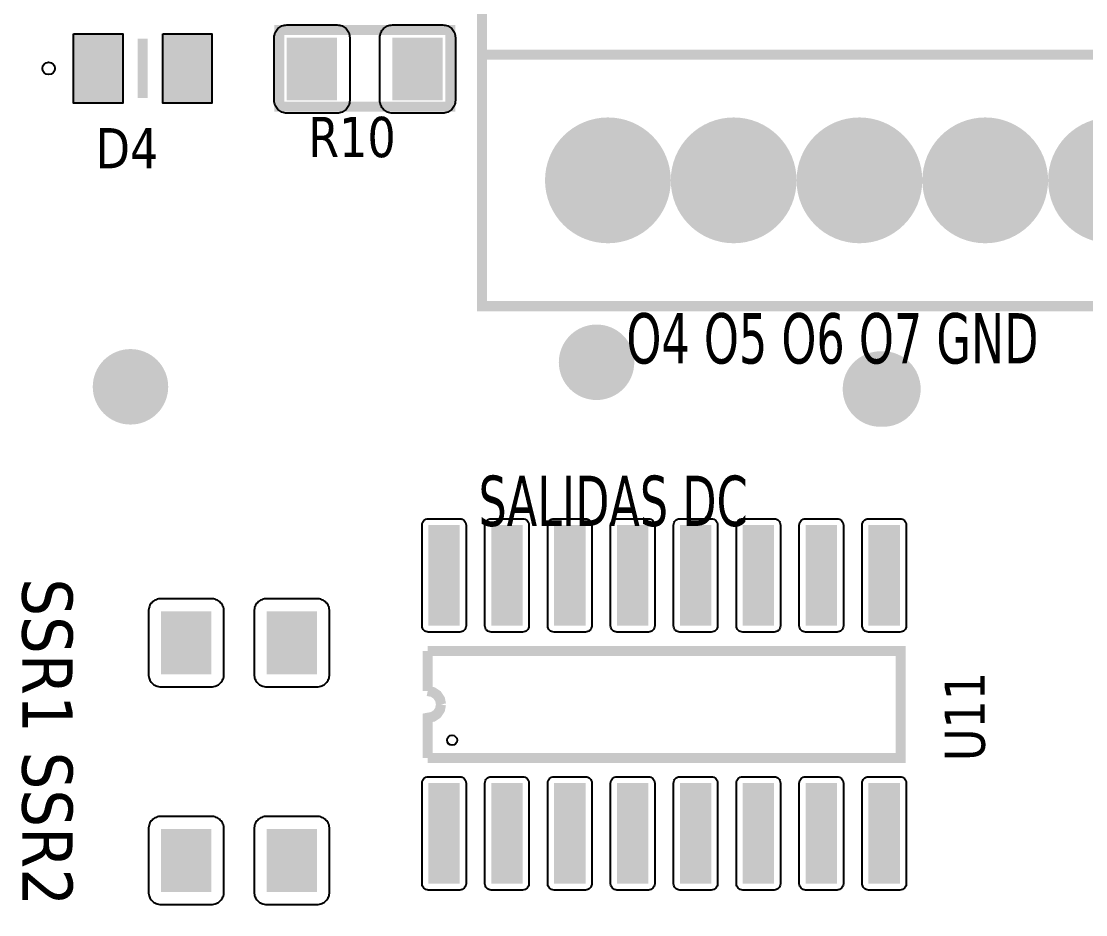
# Model space of a CAD drawing. Header units: millimetres. Extents: x 124 to 302, y 105 to 223.
# Drawn here: x 147.532 to 148.378, y 113.174 to 113.884 of the extents above; entities that cross this region are included whole.
import ezdxf

# ---------------------------------------------------------------- set-up
doc = ezdxf.new("R2010")
doc.units = ezdxf.units.MM
doc.styles.get("Standard").update_dxf_attribs({"font": 'tahoma.ttf'})

# ---------------------------------------------------------------- blocks, each defined once
blk = doc.blocks.new('RPAD')
blk.add_trace([(-0.5, -0.5), (-0.5, 0.5), (0.5, -0.5), (0.5, 0.5)])
blk = doc.blocks.new('EPAD')
at = {"const_width": 0.5}
blk.add_lwpolyline([(-0.25, 0, 1), (0.25, 0, 1)], format="xyb", close=True, dxfattribs=at)

msp = doc.modelspace()

# ---------------------------------------------------------------- linework, layer by layer
for points, const_width in [([(147.89814, 113.65802), (148.49814, 113.65802), (148.49814, 113.90802), (147.89814, 113.90802), (147.89814, 113.65802)], 0.008), ([(147.89814, 113.65802), (148.49814, 113.65802), (148.49814, 113.90802), (147.89814, 113.90802), (147.89814, 113.65802)], 0.008), ([(147.89814, 113.65802), (148.49814, 113.65802), (148.49814, 113.90802), (147.89814, 113.90802), (147.89814, 113.65802)], 0.008), ([(147.73684, 113.8165), (147.87284, 113.8165), (147.87284, 113.8775), (147.73684, 113.8775), (147.73684, 113.8165)], 0.008), ([(147.73684, 113.8165), (147.87284, 113.8165), (147.87284, 113.8775), (147.73684, 113.8775), (147.73684, 113.8165)], 0.008), ([(147.73684, 113.8165), (147.87284, 113.8165), (147.87284, 113.8775), (147.73684, 113.8775), (147.73684, 113.8165)], 0.008), ([(147.62827, 113.87062), (147.62827, 113.82338)], 0.00787), ([(147.62827, 113.87062), (147.62827, 113.82338)], 0.00787), ([(147.62827, 113.87062), (147.62827, 113.82338)], 0.00787), ([(147.89814, 113.85802), (148.49814, 113.85802)], 0.008), ([(147.89814, 113.85802), (148.49814, 113.85802)], 0.008), ([(147.89814, 113.85802), (148.49814, 113.85802)], 0.008), ([(147.85484, 113.35213), (147.85484, 113.384)], 0.008), ([(147.85484, 113.384), (147.86784, 113.384)], 0.008), ([(147.85484, 113.35213), (147.85484, 113.384)], 0.008), ([(147.85484, 113.384), (147.86784, 113.384)], 0.008), ([(147.85484, 113.35213), (147.85484, 113.384)], 0.008), ([(147.85484, 113.384), (147.86784, 113.384)], 0.008), ([(147.86784, 113.384), (148.21784, 113.384)], 0.008), ([(147.86784, 113.384), (148.21784, 113.384)], 0.008), ([(147.86784, 113.384), (148.21784, 113.384)], 0.008), ([(148.23084, 113.354), (148.23084, 113.384), (148.21784, 113.384)], 0.008), ([(148.23084, 113.354), (148.23084, 113.384), (148.21784, 113.384)], 0.008), ([(148.23084, 113.354), (148.23084, 113.384), (148.21784, 113.384)], 0.008), ([(148.23084, 113.329), (148.23084, 113.354)], 0.008), ([(148.23084, 113.329), (148.23084, 113.354)], 0.008), ([(148.23084, 113.329), (148.23084, 113.354)], 0.008), ([(147.85484, 113.35213), (147.85902, 113.35131), (147.86239, 113.34905), (147.86464, 113.34568), (147.86546, 113.3415)], 0.008), ([(147.85484, 113.35213), (147.85902, 113.35131), (147.86239, 113.34905), (147.86464, 113.34568), (147.86546, 113.3415)], 0.008), ([(147.85484, 113.35213), (147.85902, 113.35131), (147.86239, 113.34905), (147.86464, 113.34568), (147.86546, 113.3415)], 0.008), ([(147.85484, 113.299), (147.85484, 113.33088), (147.85902, 113.33169), (147.86239, 113.33395), (147.86464, 113.33732), (147.86546, 113.3415)], 0.008), ([(147.85484, 113.299), (147.85484, 113.33088), (147.85902, 113.33169), (147.86239, 113.33395), (147.86464, 113.33732), (147.86546, 113.3415)], 0.008), ([(147.85484, 113.299), (147.85484, 113.33088), (147.85902, 113.33169), (147.86239, 113.33395), (147.86464, 113.33732), (147.86546, 113.3415)], 0.008), ([(148.21784, 113.299), (148.23084, 113.299), (148.23084, 113.329)], 0.008), ([(148.21784, 113.299), (148.23084, 113.299), (148.23084, 113.329)], 0.008), ([(148.21784, 113.299), (148.23084, 113.299), (148.23084, 113.329)], 0.008), ([(147.86784, 113.299), (147.85484, 113.299)], 0.008), ([(147.86784, 113.299), (147.85484, 113.299)], 0.008), ([(147.86784, 113.299), (147.85484, 113.299)], 0.008), ([(147.86784, 113.299), (148.21784, 113.299)], 0.008), ([(147.86784, 113.299), (148.21784, 113.299)], 0.008), ([(147.86784, 113.299), (148.21784, 113.299)], 0.008)]:
    msp.add_lwpolyline(points, dxfattribs=dict(const_width=const_width))
for points in [[(147.78284, 113.8115), (147.74284, 113.8115), (147.7418, 113.81155), (147.74079, 113.8117), (147.73983, 113.81194), (147.7389, 113.81227), (147.73803, 113.81269), (147.7372, 113.81318), (147.73643, 113.81375), (147.73573, 113.81439), (147.73509, 113.8151), (147.73452, 113.81586), (147.73402, 113.81669), (147.73361, 113.81756), (147.73328, 113.81849), (147.73304, 113.81946), (147.73289, 113.82046), (147.73284, 113.8215), (147.73284, 113.8715), (147.73289, 113.87254), (147.73304, 113.87354), (147.73328, 113.87451), (147.73361, 113.87544), (147.73402, 113.87631), (147.73452, 113.87714), (147.73509, 113.8779), (147.73573, 113.87861), (147.73643, 113.87925), (147.7372, 113.87982), (147.73803, 113.88031), (147.7389, 113.88073), (147.73983, 113.88106), (147.74079, 113.8813), (147.7418, 113.88145), (147.74284, 113.8815), (147.78284, 113.8815), (147.78388, 113.88145), (147.78488, 113.8813), (147.78585, 113.88106), (147.78677, 113.88073), (147.78765, 113.88031), (147.78847, 113.87982), (147.78924, 113.87925), (147.78995, 113.87861), (147.79059, 113.8779), (147.79116, 113.87714), (147.79165, 113.87631), (147.79207, 113.87544), (147.7924, 113.87451), (147.79264, 113.87354), (147.79279, 113.87254), (147.79284, 113.8715), (147.79284, 113.8215), (147.79279, 113.82046), (147.79264, 113.81946), (147.7924, 113.81849), (147.79207, 113.81756), (147.79165, 113.81669), (147.79116, 113.81586), (147.79059, 113.8151), (147.78995, 113.81439), (147.78924, 113.81375), (147.78847, 113.81318), (147.78765, 113.81269), (147.78677, 113.81227), (147.78585, 113.81194), (147.78488, 113.8117), (147.78388, 113.81155), (147.78284, 113.8115)], [(147.86684, 113.8115), (147.82684, 113.8115), (147.8258, 113.81155), (147.82479, 113.8117), (147.82383, 113.81194), (147.8229, 113.81227), (147.82203, 113.81269), (147.8212, 113.81318), (147.82043, 113.81375), (147.81973, 113.81439), (147.81909, 113.8151), (147.81852, 113.81586), (147.81802, 113.81669), (147.81761, 113.81756), (147.81728, 113.81849), (147.81704, 113.81946), (147.81689, 113.82046), (147.81684, 113.8215), (147.81684, 113.8715), (147.81689, 113.87254), (147.81704, 113.87354), (147.81728, 113.87451), (147.81761, 113.87544), (147.81802, 113.87631), (147.81852, 113.87714), (147.81909, 113.8779), (147.81973, 113.87861), (147.82043, 113.87925), (147.8212, 113.87982), (147.82203, 113.88031), (147.8229, 113.88073), (147.82383, 113.88106), (147.82479, 113.8813), (147.8258, 113.88145), (147.82684, 113.8815), (147.86684, 113.8815), (147.86788, 113.88145), (147.86888, 113.8813), (147.86985, 113.88106), (147.87077, 113.88073), (147.87165, 113.88031), (147.87247, 113.87982), (147.87324, 113.87925), (147.87395, 113.87861), (147.87459, 113.8779), (147.87516, 113.87714), (147.87565, 113.87631), (147.87607, 113.87544), (147.8764, 113.87451), (147.87664, 113.87354), (147.87679, 113.87254), (147.87684, 113.8715), (147.87684, 113.8215), (147.87679, 113.82046), (147.87664, 113.81946), (147.8764, 113.81849), (147.87607, 113.81756), (147.87565, 113.81669), (147.87516, 113.81586), (147.87459, 113.8151), (147.87395, 113.81439), (147.87324, 113.81375), (147.87247, 113.81318), (147.87165, 113.81269), (147.87077, 113.81227), (147.86985, 113.81194), (147.86888, 113.8117), (147.86788, 113.81155), (147.86684, 113.8115)], [(147.57334, 113.8745), (147.61234, 113.8745), (147.61234, 113.8195), (147.57334, 113.8195), (147.57334, 113.8745)], [(147.6442, 113.8745), (147.6832, 113.8745), (147.6832, 113.8195), (147.6442, 113.8195), (147.6442, 113.8745)], [(147.85534, 113.489), (147.88034, 113.489), (147.88136, 113.4889), (147.88231, 113.48861), (147.88316, 113.48816), (147.88389, 113.48756), (147.8845, 113.48682), (147.88495, 113.48597), (147.88524, 113.48502), (147.88534, 113.484), (147.88534, 113.404), (147.88524, 113.40298), (147.88495, 113.40203), (147.8845, 113.40118), (147.88389, 113.40045), (147.88316, 113.39984), (147.88231, 113.39939), (147.88136, 113.3991), (147.88034, 113.399), (147.85534, 113.399), (147.85432, 113.3991), (147.85337, 113.39939), (147.85252, 113.39984), (147.85178, 113.40045), (147.85118, 113.40118), (147.85072, 113.40203), (147.85044, 113.40298), (147.85034, 113.404), (147.85034, 113.484), (147.85044, 113.48502), (147.85072, 113.48597), (147.85118, 113.48682), (147.85178, 113.48756), (147.85252, 113.48816), (147.85337, 113.48861), (147.85432, 113.4889), (147.85534, 113.489)], [(147.90534, 113.489), (147.93034, 113.489), (147.93136, 113.4889), (147.93231, 113.48861), (147.93316, 113.48816), (147.93389, 113.48756), (147.9345, 113.48682), (147.93495, 113.48597), (147.93524, 113.48502), (147.93534, 113.484), (147.93534, 113.404), (147.93524, 113.40298), (147.93495, 113.40203), (147.9345, 113.40118), (147.93389, 113.40045), (147.93316, 113.39984), (147.93231, 113.39939), (147.93136, 113.3991), (147.93034, 113.399), (147.90534, 113.399), (147.90432, 113.3991), (147.90337, 113.39939), (147.90252, 113.39984), (147.90178, 113.40045), (147.90118, 113.40118), (147.90072, 113.40203), (147.90044, 113.40298), (147.90034, 113.404), (147.90034, 113.484), (147.90044, 113.48502), (147.90072, 113.48597), (147.90118, 113.48682), (147.90178, 113.48756), (147.90252, 113.48816), (147.90337, 113.48861), (147.90432, 113.4889), (147.90534, 113.489)], [(147.95534, 113.489), (147.98034, 113.489), (147.98136, 113.4889), (147.98231, 113.48861), (147.98316, 113.48816), (147.98389, 113.48756), (147.9845, 113.48682), (147.98495, 113.48597), (147.98524, 113.48502), (147.98534, 113.484), (147.98534, 113.404), (147.98524, 113.40298), (147.98495, 113.40203), (147.9845, 113.40118), (147.98389, 113.40045), (147.98316, 113.39984), (147.98231, 113.39939), (147.98136, 113.3991), (147.98034, 113.399), (147.95534, 113.399), (147.95432, 113.3991), (147.95337, 113.39939), (147.95252, 113.39984), (147.95178, 113.40045), (147.95118, 113.40118), (147.95072, 113.40203), (147.95044, 113.40298), (147.95034, 113.404), (147.95034, 113.484), (147.95044, 113.48502), (147.95072, 113.48597), (147.95118, 113.48682), (147.95178, 113.48756), (147.95252, 113.48816), (147.95337, 113.48861), (147.95432, 113.4889), (147.95534, 113.489)], [(148.00534, 113.489), (148.03034, 113.489), (148.03136, 113.4889), (148.03231, 113.48861), (148.03316, 113.48816), (148.03389, 113.48756), (148.0345, 113.48682), (148.03495, 113.48597), (148.03524, 113.48502), (148.03534, 113.484), (148.03534, 113.404), (148.03524, 113.40298), (148.03495, 113.40203), (148.0345, 113.40118), (148.03389, 113.40045), (148.03316, 113.39984), (148.03231, 113.39939), (148.03136, 113.3991), (148.03034, 113.399), (148.00534, 113.399), (148.00432, 113.3991), (148.00337, 113.39939), (148.00252, 113.39984), (148.00178, 113.40045), (148.00118, 113.40118), (148.00072, 113.40203), (148.00044, 113.40298), (148.00034, 113.404), (148.00034, 113.484), (148.00044, 113.48502), (148.00072, 113.48597), (148.00118, 113.48682), (148.00178, 113.48756), (148.00252, 113.48816), (148.00337, 113.48861), (148.00432, 113.4889), (148.00534, 113.489)], [(148.05534, 113.489), (148.08034, 113.489), (148.08136, 113.4889), (148.08231, 113.48861), (148.08316, 113.48816), (148.08389, 113.48756), (148.0845, 113.48682), (148.08495, 113.48597), (148.08524, 113.48502), (148.08534, 113.484), (148.08534, 113.404), (148.08524, 113.40298), (148.08495, 113.40203), (148.0845, 113.40118), (148.08389, 113.40045), (148.08316, 113.39984), (148.08231, 113.39939), (148.08136, 113.3991), (148.08034, 113.399), (148.05534, 113.399), (148.05432, 113.3991), (148.05337, 113.39939), (148.05252, 113.39984), (148.05178, 113.40045), (148.05118, 113.40118), (148.05072, 113.40203), (148.05044, 113.40298), (148.05034, 113.404), (148.05034, 113.484), (148.05044, 113.48502), (148.05072, 113.48597), (148.05118, 113.48682), (148.05178, 113.48756), (148.05252, 113.48816), (148.05337, 113.48861), (148.05432, 113.4889), (148.05534, 113.489)], [(148.10534, 113.489), (148.13034, 113.489), (148.13136, 113.4889), (148.13231, 113.48861), (148.13316, 113.48816), (148.13389, 113.48756), (148.1345, 113.48682), (148.13495, 113.48597), (148.13524, 113.48502), (148.13534, 113.484), (148.13534, 113.404), (148.13524, 113.40298), (148.13495, 113.40203), (148.1345, 113.40118), (148.13389, 113.40045), (148.13316, 113.39984), (148.13231, 113.39939), (148.13136, 113.3991), (148.13034, 113.399), (148.10534, 113.399), (148.10432, 113.3991), (148.10337, 113.39939), (148.10252, 113.39984), (148.10178, 113.40045), (148.10118, 113.40118), (148.10072, 113.40203), (148.10044, 113.40298), (148.10034, 113.404), (148.10034, 113.484), (148.10044, 113.48502), (148.10072, 113.48597), (148.10118, 113.48682), (148.10178, 113.48756), (148.10252, 113.48816), (148.10337, 113.48861), (148.10432, 113.4889), (148.10534, 113.489)], [(148.15534, 113.489), (148.18034, 113.489), (148.18136, 113.4889), (148.18231, 113.48861), (148.18316, 113.48816), (148.18389, 113.48756), (148.1845, 113.48682), (148.18495, 113.48597), (148.18524, 113.48502), (148.18534, 113.484), (148.18534, 113.404), (148.18524, 113.40298), (148.18495, 113.40203), (148.1845, 113.40118), (148.18389, 113.40045), (148.18316, 113.39984), (148.18231, 113.39939), (148.18136, 113.3991), (148.18034, 113.399), (148.15534, 113.399), (148.15432, 113.3991), (148.15337, 113.39939), (148.15252, 113.39984), (148.15178, 113.40045), (148.15118, 113.40118), (148.15072, 113.40203), (148.15044, 113.40298), (148.15034, 113.404), (148.15034, 113.484), (148.15044, 113.48502), (148.15072, 113.48597), (148.15118, 113.48682), (148.15178, 113.48756), (148.15252, 113.48816), (148.15337, 113.48861), (148.15432, 113.4889), (148.15534, 113.489)], [(148.20534, 113.489), (148.23034, 113.489), (148.23136, 113.4889), (148.23231, 113.48861), (148.23316, 113.48816), (148.23389, 113.48756), (148.2345, 113.48682), (148.23495, 113.48597), (148.23524, 113.48502), (148.23534, 113.484), (148.23534, 113.404), (148.23524, 113.40298), (148.23495, 113.40203), (148.2345, 113.40118), (148.23389, 113.40045), (148.23316, 113.39984), (148.23231, 113.39939), (148.23136, 113.3991), (148.23034, 113.399), (148.20534, 113.399), (148.20432, 113.3991), (148.20337, 113.39939), (148.20252, 113.39984), (148.20178, 113.40045), (148.20118, 113.40118), (148.20072, 113.40203), (148.20044, 113.40298), (148.20034, 113.404), (148.20034, 113.484), (148.20044, 113.48502), (148.20072, 113.48597), (148.20118, 113.48682), (148.20178, 113.48756), (148.20252, 113.48816), (148.20337, 113.48861), (148.20432, 113.4889), (148.20534, 113.489)], [(147.68284, 113.4255), (147.64284, 113.4255), (147.6418, 113.42545), (147.64079, 113.4253), (147.63983, 113.42506), (147.6389, 113.42473), (147.63803, 113.42431), (147.6372, 113.42382), (147.63643, 113.42325), (147.63573, 113.42261), (147.63509, 113.4219), (147.63452, 113.42114), (147.63402, 113.42031), (147.63361, 113.41944), (147.63328, 113.41851), (147.63304, 113.41754), (147.63289, 113.41654), (147.63284, 113.4155), (147.63284, 113.3655), (147.63289, 113.36446), (147.63304, 113.36346), (147.63328, 113.36249), (147.63361, 113.36156), (147.63402, 113.36069), (147.63452, 113.35986), (147.63509, 113.3591), (147.63573, 113.35839), (147.63643, 113.35775), (147.6372, 113.35718), (147.63803, 113.35669), (147.6389, 113.35627), (147.63983, 113.35594), (147.64079, 113.3557), (147.6418, 113.35555), (147.64284, 113.3555), (147.68284, 113.3555), (147.68388, 113.35555), (147.68488, 113.3557), (147.68585, 113.35594), (147.68677, 113.35627), (147.68765, 113.35669), (147.68847, 113.35718), (147.68924, 113.35775), (147.68995, 113.35839), (147.69059, 113.3591), (147.69116, 113.35986), (147.69165, 113.36069), (147.69207, 113.36156), (147.6924, 113.36249), (147.69264, 113.36346), (147.69279, 113.36446), (147.69284, 113.3655), (147.69284, 113.4155), (147.69279, 113.41654), (147.69264, 113.41754), (147.6924, 113.41851), (147.69207, 113.41944), (147.69165, 113.42031), (147.69116, 113.42114), (147.69059, 113.4219), (147.68995, 113.42261), (147.68924, 113.42325), (147.68847, 113.42382), (147.68765, 113.42431), (147.68677, 113.42473), (147.68585, 113.42506), (147.68488, 113.4253), (147.68388, 113.42545), (147.68284, 113.4255)], [(147.76684, 113.4255), (147.72684, 113.4255), (147.7258, 113.42545), (147.72479, 113.4253), (147.72383, 113.42506), (147.7229, 113.42473), (147.72203, 113.42431), (147.7212, 113.42382), (147.72043, 113.42325), (147.71973, 113.42261), (147.71909, 113.4219), (147.71852, 113.42114), (147.71802, 113.42031), (147.71761, 113.41944), (147.71728, 113.41851), (147.71704, 113.41754), (147.71689, 113.41654), (147.71684, 113.4155), (147.71684, 113.3655), (147.71689, 113.36446), (147.71704, 113.36346), (147.71728, 113.36249), (147.71761, 113.36156), (147.71802, 113.36069), (147.71852, 113.35986), (147.71909, 113.3591), (147.71973, 113.35839), (147.72043, 113.35775), (147.7212, 113.35718), (147.72203, 113.35669), (147.7229, 113.35627), (147.72383, 113.35594), (147.72479, 113.3557), (147.7258, 113.35555), (147.72684, 113.3555), (147.76684, 113.3555), (147.76788, 113.35555), (147.76888, 113.3557), (147.76985, 113.35594), (147.77077, 113.35627), (147.77165, 113.35669), (147.77247, 113.35718), (147.77324, 113.35775), (147.77395, 113.35839), (147.77459, 113.3591), (147.77516, 113.35986), (147.77565, 113.36069), (147.77607, 113.36156), (147.7764, 113.36249), (147.77664, 113.36346), (147.77679, 113.36446), (147.77684, 113.3655), (147.77684, 113.4155), (147.77679, 113.41654), (147.77664, 113.41754), (147.7764, 113.41851), (147.77607, 113.41944), (147.77565, 113.42031), (147.77516, 113.42114), (147.77459, 113.4219), (147.77395, 113.42261), (147.77324, 113.42325), (147.77247, 113.42382), (147.77165, 113.42431), (147.77077, 113.42473), (147.76985, 113.42506), (147.76888, 113.4253), (147.76788, 113.42545), (147.76684, 113.4255)], [(147.88034, 113.194), (147.85534, 113.194), (147.85432, 113.1941), (147.85337, 113.19439), (147.85252, 113.19484), (147.85178, 113.19545), (147.85118, 113.19618), (147.85072, 113.19703), (147.85044, 113.19798), (147.85034, 113.199), (147.85034, 113.279), (147.85044, 113.28002), (147.85072, 113.28097), (147.85118, 113.28182), (147.85178, 113.28256), (147.85252, 113.28316), (147.85337, 113.28361), (147.85432, 113.2839), (147.85534, 113.284), (147.88034, 113.284), (147.88136, 113.2839), (147.88231, 113.28361), (147.88316, 113.28316), (147.88389, 113.28256), (147.8845, 113.28182), (147.88495, 113.28097), (147.88524, 113.28002), (147.88534, 113.279), (147.88534, 113.199), (147.88524, 113.19798), (147.88495, 113.19703), (147.8845, 113.19618), (147.88389, 113.19545), (147.88316, 113.19484), (147.88231, 113.19439), (147.88136, 113.1941), (147.88034, 113.194)], [(147.93034, 113.194), (147.90534, 113.194), (147.90432, 113.1941), (147.90337, 113.19439), (147.90252, 113.19484), (147.90178, 113.19545), (147.90118, 113.19618), (147.90072, 113.19703), (147.90044, 113.19798), (147.90034, 113.199), (147.90034, 113.279), (147.90044, 113.28002), (147.90072, 113.28097), (147.90118, 113.28182), (147.90178, 113.28256), (147.90252, 113.28316), (147.90337, 113.28361), (147.90432, 113.2839), (147.90534, 113.284), (147.93034, 113.284), (147.93136, 113.2839), (147.93231, 113.28361), (147.93316, 113.28316), (147.93389, 113.28256), (147.9345, 113.28182), (147.93495, 113.28097), (147.93524, 113.28002), (147.93534, 113.279), (147.93534, 113.199), (147.93524, 113.19798), (147.93495, 113.19703), (147.9345, 113.19618), (147.93389, 113.19545), (147.93316, 113.19484), (147.93231, 113.19439), (147.93136, 113.1941), (147.93034, 113.194)], [(147.98034, 113.194), (147.95534, 113.194), (147.95432, 113.1941), (147.95337, 113.19439), (147.95252, 113.19484), (147.95178, 113.19545), (147.95118, 113.19618), (147.95072, 113.19703), (147.95044, 113.19798), (147.95034, 113.199), (147.95034, 113.279), (147.95044, 113.28002), (147.95072, 113.28097), (147.95118, 113.28182), (147.95178, 113.28256), (147.95252, 113.28316), (147.95337, 113.28361), (147.95432, 113.2839), (147.95534, 113.284), (147.98034, 113.284), (147.98136, 113.2839), (147.98231, 113.28361), (147.98316, 113.28316), (147.98389, 113.28256), (147.9845, 113.28182), (147.98495, 113.28097), (147.98524, 113.28002), (147.98534, 113.279), (147.98534, 113.199), (147.98524, 113.19798), (147.98495, 113.19703), (147.9845, 113.19618), (147.98389, 113.19545), (147.98316, 113.19484), (147.98231, 113.19439), (147.98136, 113.1941), (147.98034, 113.194)], [(148.03034, 113.194), (148.00534, 113.194), (148.00432, 113.1941), (148.00337, 113.19439), (148.00252, 113.19484), (148.00178, 113.19545), (148.00118, 113.19618), (148.00072, 113.19703), (148.00044, 113.19798), (148.00034, 113.199), (148.00034, 113.279), (148.00044, 113.28002), (148.00072, 113.28097), (148.00118, 113.28182), (148.00178, 113.28256), (148.00252, 113.28316), (148.00337, 113.28361), (148.00432, 113.2839), (148.00534, 113.284), (148.03034, 113.284), (148.03136, 113.2839), (148.03231, 113.28361), (148.03316, 113.28316), (148.03389, 113.28256), (148.0345, 113.28182), (148.03495, 113.28097), (148.03524, 113.28002), (148.03534, 113.279), (148.03534, 113.199), (148.03524, 113.19798), (148.03495, 113.19703), (148.0345, 113.19618), (148.03389, 113.19545), (148.03316, 113.19484), (148.03231, 113.19439), (148.03136, 113.1941), (148.03034, 113.194)], [(148.08034, 113.194), (148.05534, 113.194), (148.05432, 113.1941), (148.05337, 113.19439), (148.05252, 113.19484), (148.05178, 113.19545), (148.05118, 113.19618), (148.05072, 113.19703), (148.05044, 113.19798), (148.05034, 113.199), (148.05034, 113.279), (148.05044, 113.28002), (148.05072, 113.28097), (148.05118, 113.28182), (148.05178, 113.28256), (148.05252, 113.28316), (148.05337, 113.28361), (148.05432, 113.2839), (148.05534, 113.284), (148.08034, 113.284), (148.08136, 113.2839), (148.08231, 113.28361), (148.08316, 113.28316), (148.08389, 113.28256), (148.0845, 113.28182), (148.08495, 113.28097), (148.08524, 113.28002), (148.08534, 113.279), (148.08534, 113.199), (148.08524, 113.19798), (148.08495, 113.19703), (148.0845, 113.19618), (148.08389, 113.19545), (148.08316, 113.19484), (148.08231, 113.19439), (148.08136, 113.1941), (148.08034, 113.194)], [(148.13034, 113.194), (148.10534, 113.194), (148.10432, 113.1941), (148.10337, 113.19439), (148.10252, 113.19484), (148.10178, 113.19545), (148.10118, 113.19618), (148.10072, 113.19703), (148.10044, 113.19798), (148.10034, 113.199), (148.10034, 113.279), (148.10044, 113.28002), (148.10072, 113.28097), (148.10118, 113.28182), (148.10178, 113.28256), (148.10252, 113.28316), (148.10337, 113.28361), (148.10432, 113.2839), (148.10534, 113.284), (148.13034, 113.284), (148.13136, 113.2839), (148.13231, 113.28361), (148.13316, 113.28316), (148.13389, 113.28256), (148.1345, 113.28182), (148.13495, 113.28097), (148.13524, 113.28002), (148.13534, 113.279), (148.13534, 113.199), (148.13524, 113.19798), (148.13495, 113.19703), (148.1345, 113.19618), (148.13389, 113.19545), (148.13316, 113.19484), (148.13231, 113.19439), (148.13136, 113.1941), (148.13034, 113.194)], [(148.18034, 113.194), (148.15534, 113.194), (148.15432, 113.1941), (148.15337, 113.19439), (148.15252, 113.19484), (148.15178, 113.19545), (148.15118, 113.19618), (148.15072, 113.19703), (148.15044, 113.19798), (148.15034, 113.199), (148.15034, 113.279), (148.15044, 113.28002), (148.15072, 113.28097), (148.15118, 113.28182), (148.15178, 113.28256), (148.15252, 113.28316), (148.15337, 113.28361), (148.15432, 113.2839), (148.15534, 113.284), (148.18034, 113.284), (148.18136, 113.2839), (148.18231, 113.28361), (148.18316, 113.28316), (148.18389, 113.28256), (148.1845, 113.28182), (148.18495, 113.28097), (148.18524, 113.28002), (148.18534, 113.279), (148.18534, 113.199), (148.18524, 113.19798), (148.18495, 113.19703), (148.1845, 113.19618), (148.18389, 113.19545), (148.18316, 113.19484), (148.18231, 113.19439), (148.18136, 113.1941), (148.18034, 113.194)], [(148.23034, 113.194), (148.20534, 113.194), (148.20432, 113.1941), (148.20337, 113.19439), (148.20252, 113.19484), (148.20178, 113.19545), (148.20118, 113.19618), (148.20072, 113.19703), (148.20044, 113.19798), (148.20034, 113.199), (148.20034, 113.279), (148.20044, 113.28002), (148.20072, 113.28097), (148.20118, 113.28182), (148.20178, 113.28256), (148.20252, 113.28316), (148.20337, 113.28361), (148.20432, 113.2839), (148.20534, 113.284), (148.23034, 113.284), (148.23136, 113.2839), (148.23231, 113.28361), (148.23316, 113.28316), (148.23389, 113.28256), (148.2345, 113.28182), (148.23495, 113.28097), (148.23524, 113.28002), (148.23534, 113.279), (148.23534, 113.199), (148.23524, 113.19798), (148.23495, 113.19703), (148.2345, 113.19618), (148.23389, 113.19545), (148.23316, 113.19484), (148.23231, 113.19439), (148.23136, 113.1941), (148.23034, 113.194)], [(147.68284, 113.2525), (147.64284, 113.2525), (147.6418, 113.25245), (147.64079, 113.2523), (147.63983, 113.25206), (147.6389, 113.25173), (147.63803, 113.25131), (147.6372, 113.25082), (147.63643, 113.25025), (147.63573, 113.24961), (147.63509, 113.2489), (147.63452, 113.24814), (147.63402, 113.24731), (147.63361, 113.24644), (147.63328, 113.24551), (147.63304, 113.24454), (147.63289, 113.24354), (147.63284, 113.2425), (147.63284, 113.1925), (147.63289, 113.19146), (147.63304, 113.19046), (147.63328, 113.18949), (147.63361, 113.18856), (147.63402, 113.18769), (147.63452, 113.18686), (147.63509, 113.1861), (147.63573, 113.18539), (147.63643, 113.18475), (147.6372, 113.18418), (147.63803, 113.18369), (147.6389, 113.18327), (147.63983, 113.18294), (147.64079, 113.1827), (147.6418, 113.18255), (147.64284, 113.1825), (147.68284, 113.1825), (147.68388, 113.18255), (147.68488, 113.1827), (147.68585, 113.18294), (147.68677, 113.18327), (147.68765, 113.18369), (147.68847, 113.18418), (147.68924, 113.18475), (147.68995, 113.18539), (147.69059, 113.1861), (147.69116, 113.18686), (147.69165, 113.18769), (147.69207, 113.18856), (147.6924, 113.18949), (147.69264, 113.19046), (147.69279, 113.19146), (147.69284, 113.1925), (147.69284, 113.2425), (147.69279, 113.24354), (147.69264, 113.24454), (147.6924, 113.24551), (147.69207, 113.24644), (147.69165, 113.24731), (147.69116, 113.24814), (147.69059, 113.2489), (147.68995, 113.24961), (147.68924, 113.25025), (147.68847, 113.25082), (147.68765, 113.25131), (147.68677, 113.25173), (147.68585, 113.25206), (147.68488, 113.2523), (147.68388, 113.25245), (147.68284, 113.2525)], [(147.76684, 113.2525), (147.72684, 113.2525), (147.7258, 113.25245), (147.72479, 113.2523), (147.72383, 113.25206), (147.7229, 113.25173), (147.72203, 113.25131), (147.7212, 113.25082), (147.72043, 113.25025), (147.71973, 113.24961), (147.71909, 113.2489), (147.71852, 113.24814), (147.71802, 113.24731), (147.71761, 113.24644), (147.71728, 113.24551), (147.71704, 113.24454), (147.71689, 113.24354), (147.71684, 113.2425), (147.71684, 113.1925), (147.71689, 113.19146), (147.71704, 113.19046), (147.71728, 113.18949), (147.71761, 113.18856), (147.71802, 113.18769), (147.71852, 113.18686), (147.71909, 113.1861), (147.71973, 113.18539), (147.72043, 113.18475), (147.7212, 113.18418), (147.72203, 113.18369), (147.7229, 113.18327), (147.72383, 113.18294), (147.72479, 113.1827), (147.7258, 113.18255), (147.72684, 113.1825), (147.76684, 113.1825), (147.76788, 113.18255), (147.76888, 113.1827), (147.76985, 113.18294), (147.77077, 113.18327), (147.77165, 113.18369), (147.77247, 113.18418), (147.77324, 113.18475), (147.77395, 113.18539), (147.77459, 113.1861), (147.77516, 113.18686), (147.77565, 113.18769), (147.77607, 113.18856), (147.7764, 113.18949), (147.77664, 113.19046), (147.77679, 113.19146), (147.77684, 113.1925), (147.77684, 113.2425), (147.77679, 113.24354), (147.77664, 113.24454), (147.7764, 113.24551), (147.77607, 113.24644), (147.77565, 113.24731), (147.77516, 113.24814), (147.77459, 113.2489), (147.77395, 113.24961), (147.77324, 113.25025), (147.77247, 113.25082), (147.77165, 113.25131), (147.77077, 113.25173), (147.76985, 113.25206), (147.76888, 113.2523), (147.76788, 113.25245), (147.76684, 113.2525)]]:
    msp.add_lwpolyline(points, close=True)
for centre, radius in [((147.55347, 113.847), 0.00492), ((147.55347, 113.847), 0.00492), ((147.55347, 113.847), 0.00492), ((147.87424, 113.313), 0.004), ((147.87424, 113.313), 0.004), ((147.87424, 113.313), 0.004)]:
    msp.add_circle(centre, radius)

# ---------------------------------------------------------------- block references
for name, p, xscale, yscale in [('RPAD', (147.59284, 113.847), 0.039, 0.055), ('RPAD', (147.6637, 113.847), 0.039, 0.055), ('EPAD', (147.99814, 113.75802), 0.1, 0.1), ('EPAD', (148.09814, 113.75802), 0.1, 0.1), ('EPAD', (148.19814, 113.75802), 0.1, 0.1), ('EPAD', (148.29814, 113.75802), 0.1, 0.1), ('EPAD', (148.39814, 113.75802), 0.1, 0.1), ('EPAD', (147.98912, 113.61343), 0.06, 0.06), ('EPAD', (147.61855, 113.59393), 0.06, 0.06), ('EPAD', (148.21484, 113.59216), 0.06, 0.06), ('EPAD', (148.21684, 113.59216), 0.06, 0.06), ('RPAD', (147.86784, 113.444), 0.025, 0.08), ('RPAD', (147.91784, 113.444), 0.025, 0.08), ('RPAD', (147.96784, 113.444), 0.025, 0.08), ('RPAD', (148.01784, 113.444), 0.025, 0.08), ('RPAD', (148.06784, 113.444), 0.025, 0.08), ('RPAD', (148.11784, 113.444), 0.025, 0.08), ('RPAD', (148.16784, 113.444), 0.025, 0.08), ('RPAD', (148.21784, 113.444), 0.025, 0.08), ('RPAD', (147.66284, 113.3905), 0.04, 0.05), ('RPAD', (147.74684, 113.3905), 0.04, 0.05), ('RPAD', (147.66284, 113.2175), 0.04, 0.05), ('RPAD', (147.74684, 113.2175), 0.04, 0.05)]:
    msp.add_blockref(name, p, dxfattribs=dict(xscale=xscale, yscale=yscale))
at = {"rotation": 180}
for p, xscale, yscale in [((147.76284, 113.8465), 0.04, 0.05), ((147.84684, 113.8465), 0.04, 0.05), ((147.86784, 113.239), 0.025, 0.08), ((147.91784, 113.239), 0.025, 0.08), ((147.96784, 113.239), 0.025, 0.08), ((148.01784, 113.239), 0.025, 0.08), ((148.06784, 113.239), 0.025, 0.08), ((148.11784, 113.239), 0.025, 0.08), ((148.16784, 113.239), 0.025, 0.08), ((148.21784, 113.239), 0.025, 0.08)]:
    msp.add_blockref('RPAD', p, dxfattribs=dict(at, xscale=xscale, yscale=yscale))

# ---------------------------------------------------------------- texts
for s, height, width, p in [('R10', 0.032, 0.9375, (147.75984, 113.7765)), ('R10', 0.032, 0.9375, (147.75984, 113.7765)), ('R10', 0.032, 0.9375, (147.75984, 113.7765)), ('D4', 0.032, 0.9375, (147.59092, 113.76756)), ('D4', 0.032, 0.9375, (147.59092, 113.76756)), ('D4', 0.032, 0.9375, (147.59092, 113.76756)), ('O4 O5 O6 O7 GND', 0.04, 0.75, (148.01284, 113.6125)), ('O4 O5 O6 O7 GND', 0.04, 0.75, (148.01284, 113.6125)), ('O4 O5 O6 O7 GND', 0.04, 0.75, (148.01284, 113.6125)), ('SALIDAS DC', 0.04, 0.75, (147.89527, 113.48332)), ('SALIDAS DC', 0.04, 0.75, (147.89527, 113.48332)), ('SALIDAS DC', 0.04, 0.75, (147.89527, 113.48332))]:
    msp.add_text(s, height=height, dxfattribs=dict(width=width)).set_placement(p)
msp.add_text('SSR1 SSR2 GND VCC', height=0.04, rotation=270).set_placement((147.53251, 113.44168))
msp.add_text('SSR1 SSR2 GND VCC', height=0.04, rotation=270).set_placement((147.53251, 113.44168))
msp.add_text('SSR1 SSR2 GND VCC', height=0.04, rotation=270).set_placement((147.53251, 113.44168))
at = {"width": 0.9375}
msp.add_text('U11', height=0.032, rotation=90, dxfattribs=at).set_placement((148.29784, 113.2965))
msp.add_text('U11', height=0.032, rotation=90, dxfattribs=at).set_placement((148.29784, 113.2965))
msp.add_text('U11', height=0.032, rotation=90, dxfattribs=at).set_placement((148.29784, 113.2965))

doc.saveas('drawing.dxf')
